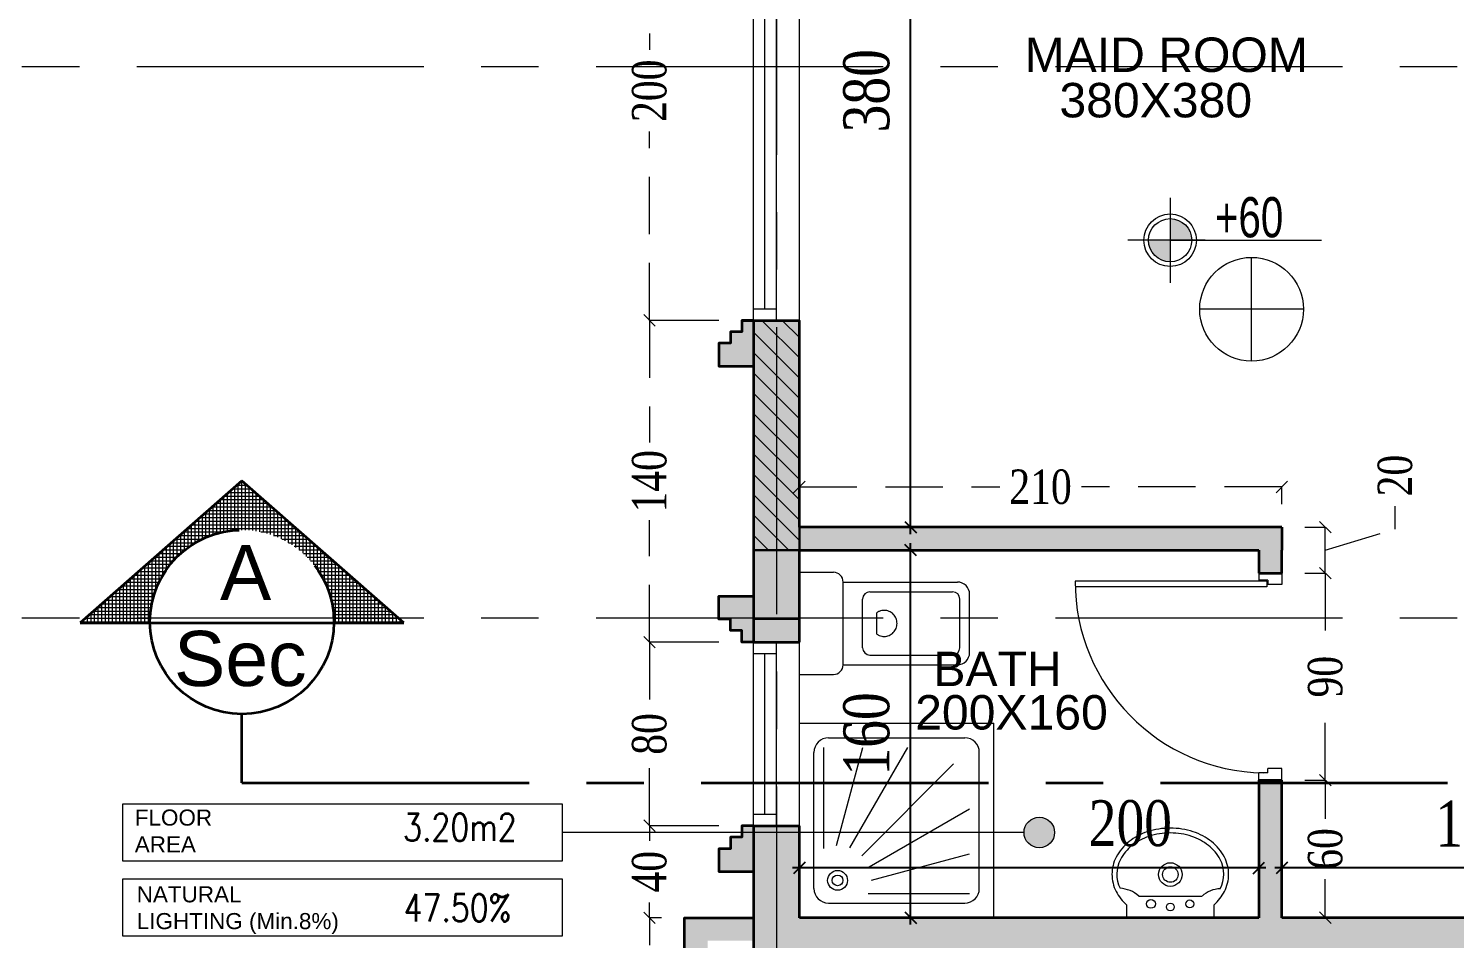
# Model space of a CAD drawing. Header units: inches. Extents: x -114 to 635, y -137 to 57.
# Drawn here: x 21.82 to 28.03, y 18.19 to 22.15 of the extents above; entities that cross this region are included whole.
import ezdxf
from ezdxf.enums import TextEntityAlignment as Align

# ---------------------------------------------------------------- set-up
doc = ezdxf.new("R2010")
doc.units = ezdxf.units.IN
doc.header["$MEASUREMENT"] = 0
doc.header["$PDMODE"] = 98
for name, pattern in [('( Hidden )', [0.375, 0.25, -0.125]), ('CENTER', [2, 1.25, -0.25, 0.25, -0.25]), ('CENTERX2', [4, 2.5, -0.5, 0.5, -0.5]), ('DASHED2', [0.375, 0.25, -0.125]), ('VILLA AXIS$0$CENTER', [2, 1.25, -0.25, 0.25, -0.25])]:
    doc.linetypes.add(name, pattern=pattern)
doc.layers.get('0').update_dxf_attribs({"lineweight": 5})
doc.layers.get('Defpoints').update_dxf_attribs({"lineweight": 5})
for name, color, linetype, lineweight in [('.', 14, 'Continuous', 9), ('A-SECTION LINE', 230, 'Continuous', 35), ('A-SECTION TAG', 230, 'Continuous', 5), ('COLUMNS HATCH', 1, 'Continuous', 5), ('DETAILS DIMENSION', 15, 'Continuous', 5), ('DOOR', 1, 'Continuous', 5), ('E-AX', 9, '( Hidden )', 0), ('E-C', 6, 'Continuous', 5), ('FIXTURE', 5, 'Continuous', 5), ('GENERAL TEXT', 4, 'Continuous', 5), ('HATCH', 15, 'Continuous', 0), ('LEVEL SYMBOL', 8, 'Continuous', 5), ('PROPOSED COLUMNS', 6, 'Continuous', 30), ('ROOM INFORMATION', 7, 'Continuous', 5), ('ROOMS DIMENSION', 3, 'Continuous', 5), ('TEXT ROOM INFORMATION', 1, 'Continuous', 5), ('WALL PROPOSED', 7, 'Continuous', 30), ('WINDOWS', 5, 'Continuous', 5)]:
    doc.layers.add(name, color=color, linetype=linetype, lineweight=lineweight)
doc.layers.add('ALARM', color=7, linetype='Continuous', lineweight=5, true_color=0xff0f0f)
doc.layers.add('AXIES', color=7, linetype='CENTER', lineweight=0, true_color=0x949596)
doc.styles.add('002-F.FLOOR PLAN$0$xref plans$0$ATTRIBUTE', font='BKANT.TTF')
doc.styles.add('Arial', font='arial.ttf')
doc.styles.add('ROMANS-TITLE', font='ROMANS.shx', dxfattribs={"width": 0.8})
doc.styles.add('ST', font='times.ttf', dxfattribs={"width": 0.8})
doc.styles.get("Standard").update_dxf_attribs({"font": 'arial.ttf'})
doc.styles.add('style4', font='times.ttf', dxfattribs={"width": 0.8})
doc.dimstyles.new('DIM100-2', dxfattribs={"dimtxt": 0.2, "dimasz": 0.05, "dimexe": 0.1, "dimexo": 0.1, "dimgap": 0.09, "dimtad": 1, "dimdec": 0, "dimlfac": 100, "dimzin": 0, "dimdsep": 46, "dimtxsty": 'style4', "dimblk1": 'OBLIQUE', "dimblk2": 'OBLIQUE', "dimsah": 1, "dimcen": 0.09, "dimdle": 0.03, "dimse1": 1, "dimse2": 1, "dimclrd": 256, "dimclrt": 256, "dimadec": 0, "dimazin": 0, "dimtfac": 1, "dimtdec": 0, "dimtix": 1, "dimtmove": 2, "dimatfit": 3, "dimldrblk": 'OBLIQUE', "dimfxl": 1, "dimtolj": 1, "dimtzin": 0, "dimarcsym": 0})
doc.dimstyles.new('RASH PLAN', dxfattribs={"dimtxt": 0.15, "dimasz": 0.05, "dimexe": 0, "dimexo": 0.1, "dimgap": 0.05, "dimtad": 0, "dimdec": 0, "dimlfac": 100, "dimzin": 0, "dimdsep": 46, "dimtxsty": 'ST', "dimblk": 'OBLIQUE', "dimcen": 0.09, "dimclrd": 200, "dimclre": 6, "dimclrt": 1, "dimadec": 0, "dimazin": 0, "dimtfac": 1, "dimtdec": 0, "dimtmove": 1, "dimatfit": 3, "dimldrblk": 'OBLIQUE', "dimfxl": 0, "dimtolj": 1, "dimtzin": 0, "dimlwd": -1, "dimlwe": -1, "dimarcsym": 0})

# ---------------------------------------------------------------- blocks, each defined once
blk = doc.blocks.new('_Oblique')
at = {"color": 0, "lineweight": -2}
blk.add_line((-0.5, -0.5), (0.5, 0.5), dxfattribs=at)
blk = doc.blocks.new('*D120')
at = {"layer": 'Defpoints', "color": 0, "transparency": 16777216}
for p in [(24.5258, 18.2791), (24.6786, 18.2791), (24.6786, 17.7791)]:
    blk.add_point(p, dxfattribs=at)
at = {"layer": 'DETAILS DIMENSION', "color": 6, "transparency": 16777216}
for p, q in [((24.5786, 18.2791), (24.5258, 18.2791)), ((24.5786, 17.7791), (24.5258, 17.7791))]:
    blk.add_line(p, q, dxfattribs=at)
at = {"layer": 'DETAILS DIMENSION', "color": 200, "linetype": 'DASHED2', "transparency": 16777216}
for p, q in [((24.5258, 18.2791), (24.5258, 18.1603)), ((24.5258, 17.7791), (24.5258, 17.8979))]:
    blk.add_line(p, q, dxfattribs=at)
at = {"layer": 'DETAILS DIMENSION', "color": 200, "transparency": 16777216, "xscale": 0.05, "yscale": 0.05, "zscale": 0.05}
for p, rotation in [((24.5258, 18.2791), 90), ((24.5258, 17.7791), 270)]:
    blk.add_blockref('_Oblique', p, dxfattribs=dict(at, rotation=rotation))
at = {"layer": 'DETAILS DIMENSION', "color": 1, "transparency": 16777216, "insert": (24.5258, 18.0291), "char_height": 0.15, "attachment_point": 5, "rotation": 90, "style": 'ST'}
blk.add_mtext('\\A1;50', dxfattribs=at)
blk = doc.blocks.new('*D121')
at = {"layer": 'Defpoints', "color": 0, "transparency": 16777216}
for p in [(24.5258, 18.6799), (24.9286, 18.6799), (24.6786, 18.2791)]:
    blk.add_point(p, dxfattribs=at)
at = {"layer": 'DETAILS DIMENSION', "color": 6, "transparency": 16777216}
for p, q in [((24.8286, 18.6799), (24.5258, 18.6799)), ((24.5786, 18.2791), (24.5258, 18.2791))]:
    blk.add_line(p, q, dxfattribs=at)
at = {"layer": 'DETAILS DIMENSION', "color": 200, "linetype": 'DASHED2', "transparency": 16777216}
for p, q in [((24.5258, 18.6799), (24.5258, 18.6136)), ((24.5258, 18.2791), (24.5258, 18.3455))]:
    blk.add_line(p, q, dxfattribs=at)
at = {"layer": 'DETAILS DIMENSION', "color": 200, "transparency": 16777216, "xscale": 0.05, "yscale": 0.05, "zscale": 0.05}
for p, rotation in [((24.5258, 18.6799), 90), ((24.5258, 18.2791), 270)]:
    blk.add_blockref('_Oblique', p, dxfattribs=dict(at, rotation=rotation))
at = {"layer": 'DETAILS DIMENSION', "color": 1, "transparency": 16777216, "insert": (24.5258, 18.4795), "char_height": 0.15, "attachment_point": 5, "rotation": 90, "style": 'ST'}
blk.add_mtext('\\A1;40', dxfattribs=at)
blk = doc.blocks.new('*D122')
at = {"layer": 'Defpoints', "color": 0, "transparency": 16777216}
for p in [(24.5258, 19.4791), (24.9286, 19.4791), (24.9286, 18.6799)]:
    blk.add_point(p, dxfattribs=at)
at = {"layer": 'DETAILS DIMENSION', "color": 6, "transparency": 16777216}
for p, q in [((24.8286, 19.4791), (24.5258, 19.4791)), ((24.8286, 18.6799), (24.5258, 18.6799))]:
    blk.add_line(p, q, dxfattribs=at)
at = {"layer": 'DETAILS DIMENSION', "color": 200, "linetype": 'DASHED2', "transparency": 16777216}
for p, q in [((24.5258, 19.4791), (24.5258, 19.2096)), ((24.5258, 18.6799), (24.5258, 18.9494))]:
    blk.add_line(p, q, dxfattribs=at)
at = {"layer": 'DETAILS DIMENSION', "color": 200, "transparency": 16777216, "xscale": 0.05, "yscale": 0.05, "zscale": 0.05}
for p, rotation in [((24.5258, 19.4791), 90), ((24.5258, 18.6799), 270)]:
    blk.add_blockref('_Oblique', p, dxfattribs=dict(at, rotation=rotation))
at = {"layer": 'DETAILS DIMENSION', "color": 1, "transparency": 16777216, "insert": (24.5258, 19.0795), "char_height": 0.15, "attachment_point": 5, "rotation": 90, "style": 'ST'}
blk.add_mtext('\\A1;80', dxfattribs=at)
blk = doc.blocks.new('*D123')
at = {"layer": 'Defpoints', "color": 0, "transparency": 16777216}
for p in [(24.5258, 20.88), (24.9286, 20.88), (24.9286, 19.4791)]:
    blk.add_point(p, dxfattribs=at)
at = {"layer": 'DETAILS DIMENSION', "color": 6, "transparency": 16777216}
for p, q in [((24.8286, 20.88), (24.5258, 20.88)), ((24.8286, 19.4791), (24.5258, 19.4791))]:
    blk.add_line(p, q, dxfattribs=at)
at = {"layer": 'DETAILS DIMENSION', "color": 200, "linetype": 'DASHED2', "transparency": 16777216}
for p, q in [((24.5258, 20.88), (24.5258, 20.3489)), ((24.5258, 19.4791), (24.5258, 20.0102))]:
    blk.add_line(p, q, dxfattribs=at)
at = {"layer": 'DETAILS DIMENSION', "color": 200, "transparency": 16777216, "xscale": 0.05, "yscale": 0.05, "zscale": 0.05}
for p, rotation in [((24.5258, 20.88), 90), ((24.5258, 19.4791), 270)]:
    blk.add_blockref('_Oblique', p, dxfattribs=dict(at, rotation=rotation))
at = {"layer": 'DETAILS DIMENSION', "color": 1, "transparency": 16777216, "insert": (24.5258, 20.1795), "char_height": 0.15, "attachment_point": 5, "rotation": 90, "style": 'ST'}
blk.add_mtext('\\A1;140', dxfattribs=at)
blk = doc.blocks.new('*D124')
at = {"layer": 'Defpoints', "color": 0, "transparency": 16777216}
for p in [(24.5258, 22.8792), (24.9286, 22.8792), (24.9286, 20.88)]:
    blk.add_point(p, dxfattribs=at)
at = {"layer": 'DETAILS DIMENSION', "color": 6, "transparency": 16777216}
for p, q in [((24.8286, 22.8792), (24.5258, 22.8792)), ((24.8286, 20.88), (24.5258, 20.88))]:
    blk.add_line(p, q, dxfattribs=at)
at = {"layer": 'DETAILS DIMENSION', "color": 200, "linetype": 'DASHED2', "transparency": 16777216}
for p, q in [((24.5258, 22.8792), (24.5258, 22.0574)), ((24.5258, 20.88), (24.5258, 21.7018))]:
    blk.add_line(p, q, dxfattribs=at)
at = {"layer": 'DETAILS DIMENSION', "color": 200, "transparency": 16777216, "xscale": 0.05, "yscale": 0.05, "zscale": 0.05}
for p, rotation in [((24.5258, 22.8792), 90), ((24.5258, 20.88), 270)]:
    blk.add_blockref('_Oblique', p, dxfattribs=dict(at, rotation=rotation))
at = {"layer": 'DETAILS DIMENSION', "color": 1, "transparency": 16777216, "insert": (24.5258, 21.8796), "char_height": 0.15, "attachment_point": 5, "rotation": 90, "style": 'ST'}
blk.add_mtext('\\A1;200', dxfattribs=at)
blk = doc.blocks.new('*D213')
at = {"layer": 'Defpoints', "color": 0, "transparency": 16777216}
for p in [(25.1786, 19.8796), (25.6632, 19.8796), (25.1786, 18.2794)]:
    blk.add_point(p, dxfattribs=at)
at = {"layer": 'ROOMS DIMENSION', "linetype": 'Continuous', "lineweight": -2, "transparency": 16777216}
blk.add_line((25.6632, 18.2494), (25.6632, 19.9096), dxfattribs=at)
at = {"layer": 'ROOMS DIMENSION', "lineweight": -2, "transparency": 16777216, "xscale": 0.05, "yscale": 0.05, "zscale": 0.05}
for p, rotation in [((25.6632, 19.8796), 90), ((25.6632, 18.2794), 270)]:
    blk.add_blockref('_Oblique', p, dxfattribs=dict(at, rotation=rotation))
at = {"layer": 'ROOMS DIMENSION', "transparency": 16777216, "insert": (25.4715, 19.0795), "char_height": 0.2, "attachment_point": 5, "rotation": 90, "style": 'style4'}
blk.add_mtext('\\A1;160', dxfattribs=at)
blk = doc.blocks.new('*D214')
at = {"layer": 'Defpoints', "color": 0, "transparency": 16777216}
for p in [(25.1786, 23.7796), (25.6632, 23.7796), (25.1786, 19.9796)]:
    blk.add_point(p, dxfattribs=at)
at = {"layer": 'ROOMS DIMENSION', "linetype": 'Continuous', "lineweight": -2, "transparency": 16777216}
blk.add_line((25.6632, 19.9496), (25.6632, 23.8096), dxfattribs=at)
at = {"layer": 'ROOMS DIMENSION', "lineweight": -2, "transparency": 16777216, "xscale": 0.05, "yscale": 0.05, "zscale": 0.05}
for p, rotation in [((25.6632, 23.7796), 90), ((25.6632, 19.9796), 270)]:
    blk.add_blockref('_Oblique', p, dxfattribs=dict(at, rotation=rotation))
at = {"layer": 'ROOMS DIMENSION', "transparency": 16777216, "insert": (25.4715, 21.8796), "char_height": 0.2, "attachment_point": 5, "rotation": 90, "style": 'style4'}
blk.add_mtext('\\A1;380', dxfattribs=at)
blk = doc.blocks.new('*D286')
at = {"layer": 'Defpoints', "color": 0, "transparency": 16777216}
for p in [(27.2791, 18.8779), (27.2791, 18.2794), (27.4688, 18.2794)]:
    blk.add_point(p, dxfattribs=at)
at = {"layer": 'DETAILS DIMENSION', "color": 6, "transparency": 16777216}
for p, q in [((27.3791, 18.8779), (27.4688, 18.8779)), ((27.3791, 18.2794), (27.4688, 18.2794))]:
    blk.add_line(p, q, dxfattribs=at)
at = {"layer": 'DETAILS DIMENSION', "color": 200, "linetype": 'DASHED2', "transparency": 16777216}
for p, q in [((27.4688, 18.8779), (27.4688, 18.7103)), ((27.4688, 18.2794), (27.4688, 18.447))]:
    blk.add_line(p, q, dxfattribs=at)
at = {"layer": 'DETAILS DIMENSION', "color": 200, "transparency": 16777216, "xscale": 0.05, "yscale": 0.05, "zscale": 0.05}
for p, rotation in [((27.4688, 18.8779), 90), ((27.4688, 18.2794), 270)]:
    blk.add_blockref('_Oblique', p, dxfattribs=dict(at, rotation=rotation))
at = {"layer": 'DETAILS DIMENSION', "color": 1, "transparency": 16777216, "insert": (27.4688, 18.5787), "char_height": 0.15, "attachment_point": 5, "rotation": 90, "style": 'ST'}
blk.add_mtext('\\A1;60', dxfattribs=at)
blk = doc.blocks.new('*D287')
at = {"layer": 'Defpoints', "color": 0, "transparency": 16777216}
for p in [(27.2791, 19.7796), (27.4688, 19.7796), (27.2791, 18.8779)]:
    blk.add_point(p, dxfattribs=at)
at = {"layer": 'DETAILS DIMENSION', "color": 6, "transparency": 16777216}
for p, q in [((27.3791, 19.7796), (27.4688, 19.7796)), ((27.3791, 18.8779), (27.4688, 18.8779))]:
    blk.add_line(p, q, dxfattribs=at)
at = {"layer": 'DETAILS DIMENSION', "color": 200, "linetype": 'DASHED2', "transparency": 16777216}
for p, q in [((27.4688, 19.7796), (27.4688, 19.4607)), ((27.4688, 18.8779), (27.4688, 19.1968))]:
    blk.add_line(p, q, dxfattribs=at)
at = {"layer": 'DETAILS DIMENSION', "color": 200, "transparency": 16777216, "xscale": 0.05, "yscale": 0.05, "zscale": 0.05}
for p, rotation in [((27.4688, 19.7796), 90), ((27.4688, 18.8779), 270)]:
    blk.add_blockref('_Oblique', p, dxfattribs=dict(at, rotation=rotation))
at = {"layer": 'DETAILS DIMENSION', "color": 1, "transparency": 16777216, "insert": (27.4688, 19.3287), "char_height": 0.15, "attachment_point": 5, "rotation": 90, "style": 'ST'}
blk.add_mtext('\\A1;90', dxfattribs=at)
blk = doc.blocks.new('*D288')
at = {"layer": 'Defpoints', "color": 0, "transparency": 16777216}
for p in [(27.2791, 19.9796), (27.4688, 19.9796), (27.2791, 19.7796)]:
    blk.add_point(p, dxfattribs=at)
at = {"layer": 'DETAILS DIMENSION', "color": 200, "linetype": 'DASHED2', "transparency": 16777216}
for p, q in [((27.7727, 19.9707), (27.7727, 20.0707)), ((27.4688, 19.7796), (27.4688, 19.9796)), ((27.4688, 19.8796), (27.7727, 19.9707))]:
    blk.add_line(p, q, dxfattribs=at)
at = {"layer": 'DETAILS DIMENSION', "color": 6, "transparency": 16777216}
for p, q in [((27.3791, 19.9796), (27.4688, 19.9796)), ((27.3791, 19.7796), (27.4688, 19.7796))]:
    blk.add_line(p, q, dxfattribs=at)
at = {"layer": 'DETAILS DIMENSION', "color": 200, "transparency": 16777216, "xscale": 0.05, "yscale": 0.05, "zscale": 0.05}
for p, rotation in [((27.4688, 19.9796), 90), ((27.4688, 19.7796), 270)]:
    blk.add_blockref('_Oblique', p, dxfattribs=dict(at, rotation=rotation))
at = {"layer": 'DETAILS DIMENSION', "color": 1, "transparency": 16777216, "insert": (27.7727, 20.2043), "char_height": 0.15, "attachment_point": 5, "rotation": 90, "style": 'ST'}
blk.add_mtext('\\A1;20', dxfattribs=at)
blk = doc.blocks.new('*D289')
at = {"layer": 'Defpoints', "color": 0, "transparency": 16777216}
for p in [(25.1786, 20.1547), (25.1786, 19.9796), (27.2791, 19.9796)]:
    blk.add_point(p, dxfattribs=at)
at = {"layer": 'DETAILS DIMENSION', "color": 6, "transparency": 16777216}
for p, q in [((25.1786, 20.0796), (25.1786, 20.1547)), ((27.2791, 20.0796), (27.2791, 20.1547))]:
    blk.add_line(p, q, dxfattribs=at)
at = {"layer": 'DETAILS DIMENSION', "color": 200, "linetype": 'DASHED2', "transparency": 16777216}
for p, q in [((25.1786, 20.1547), (26.051, 20.1547)), ((27.2791, 20.1547), (26.4067, 20.1547))]:
    blk.add_line(p, q, dxfattribs=at)
at = {"layer": 'DETAILS DIMENSION', "color": 200, "transparency": 16777216, "xscale": 0.05, "yscale": 0.05, "zscale": 0.05, "rotation": 180}
blk.add_blockref('_Oblique', (25.1786, 20.1547), dxfattribs=at)
at = {"layer": 'DETAILS DIMENSION', "color": 200, "transparency": 16777216, "xscale": 0.05, "yscale": 0.05, "zscale": 0.05}
blk.add_blockref('_Oblique', (27.2791, 20.1547), dxfattribs=at)
at = {"layer": 'DETAILS DIMENSION', "color": 1, "transparency": 16777216, "insert": (26.2288, 20.1547), "char_height": 0.15, "attachment_point": 5, "style": 'ST'}
blk.add_mtext('\\A1;210', dxfattribs=at)
blk = doc.blocks.new('*D290')
at = {"layer": 'Defpoints', "color": 0, "transparency": 16777216}
for p in [(27.2791, 18.4959), (27.2791, 18.2794), (28.9787, 18.2794)]:
    blk.add_point(p, dxfattribs=at)
at = {"layer": 'ROOMS DIMENSION', "linetype": 'Continuous', "lineweight": -2, "transparency": 16777216}
blk.add_line((29.0087, 18.4959), (27.2491, 18.4959), dxfattribs=at)
at = {"layer": 'ROOMS DIMENSION', "lineweight": -2, "transparency": 16777216, "xscale": 0.05, "yscale": 0.05, "zscale": 0.05, "rotation": 180}
blk.add_blockref('_Oblique', (27.2791, 18.4959), dxfattribs=at)
at = {"layer": 'ROOMS DIMENSION', "lineweight": -2, "transparency": 16777216, "xscale": 0.05, "yscale": 0.05, "zscale": 0.05}
blk.add_blockref('_Oblique', (28.9787, 18.4959), dxfattribs=at)
at = {"layer": 'ROOMS DIMENSION', "transparency": 16777216, "insert": (28.1289, 18.6879), "char_height": 0.2, "attachment_point": 5, "style": 'style4'}
blk.add_mtext('\\A1;170', dxfattribs=at)
blk = doc.blocks.new('*D291')
at = {"layer": 'Defpoints', "color": 0, "transparency": 16777216}
for p in [(25.1786, 18.4959), (25.1786, 18.2794), (27.1791, 18.2794)]:
    blk.add_point(p, dxfattribs=at)
at = {"layer": 'ROOMS DIMENSION', "linetype": 'Continuous', "lineweight": -2, "transparency": 16777216}
blk.add_line((27.2091, 18.4959), (25.1486, 18.4959), dxfattribs=at)
at = {"layer": 'ROOMS DIMENSION', "lineweight": -2, "transparency": 16777216, "xscale": 0.05, "yscale": 0.05, "zscale": 0.05, "rotation": 180}
blk.add_blockref('_Oblique', (25.1786, 18.4959), dxfattribs=at)
at = {"layer": 'ROOMS DIMENSION', "lineweight": -2, "transparency": 16777216, "xscale": 0.05, "yscale": 0.05, "zscale": 0.05}
blk.add_blockref('_Oblique', (27.1791, 18.4959), dxfattribs=at)
at = {"layer": 'ROOMS DIMENSION', "transparency": 16777216, "insert": (26.6198, 18.6895), "char_height": 0.2, "attachment_point": 5, "style": 'style4'}
blk.add_mtext('\\A1;200', dxfattribs=at)
blk = doc.blocks.new('002-F.FLOOR PLAN$0$xref plans$0$LVL-PL')
h = blk.add_hatch(color=256)
h.paths.add_polyline_path([(0, 0.1233), (0, 0), (0.1233, 0, 0.414214)])
h.paths.add_polyline_path([(0, 0), (-0.1233, 0, 0.414214), (0, -0.1233)])
for p, q in [((0, 0.2424), (0, -0.2424)), ((0.2, 0), (-0.2424, 0)), ((0, 0), (0.8648, 0))]:
    blk.add_line(p, q)
for radius in [0.15, 0.1233]:
    blk.add_circle((0, 0), radius)
at = {"style": '002-F.FLOOR PLAN$0$xref plans$0$ATTRIBUTE', "width": 0.75, "flags": 12}
for tag, p in [('LEVEL', (0.517, 0.1508)), ('POSITION', (0.517, -0.1541))]:
    blk.add_attdef(tag, text='', height=0.2, dxfattribs=at).set_placement(p, align=Align.MIDDLE)
blk = doc.blocks.new('A$Cee9972fe')
at = {"layer": 'ALARM', "lineweight": 0}
for p, q in [((-0.1835, -0.0942), (-0.1835, 0.3575)), ((0.0423, 0.1316), (-0.4093, 0.1316))]:
    blk.add_line(p, q, dxfattribs=at)
blk.add_circle((-0.1835, 0.1316), 0.2258, dxfattribs=at)
blk = doc.blocks.new('*U1156')
for p, q in [((-760, 66.4), (-760, 899.6)), ((-735, 66.4), (-735, 901.4)), ((-1600, 101.4), (-1570, 101.4)), ((-1570, 61.4), (-1570, 101.4)), ((-735, 66.4), (-760, 66.4)), ((-730, 61.4), (-730, 101.4)), ((-700, 101.4), (-730, 101.4)), ((-1600, 1.4), (-1550, 1.4)), ((-1570, 61.4), (-1550, 61.4)), ((-1550, 1.4), (-1550, 61.4)), ((-750, 1.4), (-750, 61.4)), ((-730, 61.4), (-750, 61.4)), ((-700, 1.4), (-750, 1.4))]:
    blk.add_line(p, q)
blk.add_arc((-734.9, 66.1), 835.2, 90.0066, 178.95484)
blk = doc.blocks.new('*U939')
for p, q in [((179.7, 0), (-179.7, 0)), ((-179.7, 0), (-179.7, -52.8)), ((179.7, 0), (179.7, -52.2)), ((129.7, -89.2), (-129.7, -89.2))]:
    blk.add_line(p, q)
for centre, radius in [((-79.9, -56.8), 16.1), ((0, -44.4), 16), ((79.9, -56.8), 18.1), ((0, -177.5), 48.5), ((0, -177.5), 31.8)]:
    blk.add_circle(centre, radius)
for centre, radius, start, end in [((-45.4, -200.7), 199.8, 132.24136, 152.38066), ((46, -200.7), 199.8, 27.61934, 48.01729), ((-87.9, -178.4), 151.7, 152.38066, 180), ((-208.7, 0), 118.9, 271.59096, 311.38391), ((214, 5.3), 126.4, 228.39835, 266.85131), ((88.6, -178.4), 151.7, 0, 27.61934), ((-87.9, -178.4), 131.7, 153.10137, 207.61934), ((88.6, -178.4), 131.7, 332.38066, 25.9024), ((-87.9, -178.4), 151.7, 180, 207.61934), ((88.6, -178.4), 151.7, 332.38066, 0), ((-45.4, -156.1), 199.8, 207.61934, 231.63251), ((-45.4, -156.1), 179.8, 207.61934, 231.63251), ((46, -156.1), 179.8, 308.36749, 332.38066), ((46, -156.1), 199.8, 308.36749, 332.38066), ((-17.7, -121.2), 244.3, 231.63251, 251.8447), ((-17.7, -121.2), 224.3, 231.63251, 251.8447), ((0.3, -66.2), 282.2, 251.8447, 270), ((0.3, -66.2), 282.2, 270, 288.1553), ((18.4, -121.2), 224.3, 288.1553, 308.36749), ((18.4, -121.2), 244.3, 288.1553, 308.36749), ((0.3, -66.2), 302.2, 251.8447, 270), ((0.3, -66.2), 302.2, 270, 288.1553)]:
    blk.add_arc(centre, radius, start, end)
blk = doc.blocks.new('*U940')
for p, q in [((-210, 0), (-210, -140)), ((-210, 0), (210, 0)), ((210, 0), (210, -140)), ((-170, -180), (-170, -650)), ((-170, -180), (170, -180)), ((170, -180), (170, -650)), ((-130, -290), (-130, -630)), ((-100, -260), (100, -260)), ((130, -290), (130, -630)), ((-43.9, -318.5), (43.9, -318.5)), ((-120, -700), (120, -700)), ((-100, -660), (100, -660))]:
    blk.add_line(p, q)
for centre, radius, start, end in [((-170, -140), 40, 180, 270), ((170, -140), 40, 270, 0), ((-100, -290), 30, 90, 180), ((100, -290), 30, 0, 90), ((-1.1, -348.8), 52.4, 157.28775, 180), ((-1.1, -348.8), 52.4, 180, 202.71225), ((-0.6, -349), 53, 144.88576, 157.28775), ((0.6, -349), 53, 22.71225, 35.11424), ((1.1, -348.8), 52.4, 360, 22.71225), ((1.1, -348.8), 52.4, 337.28775, 0), ((-0.6, -348.5), 53, 202.71225, 225.29905), ((-0.2, -348.2), 53.5, 225.29905, 247.71068), ((0, -347.7), 54, 247.71068, 270), ((0, -347.7), 54, 270, 292.28932), ((0.2, -348.2), 53.5, 292.28932, 314.70095), ((0.6, -348.5), 53, 314.70095, 337.28775), ((-100, -630), 30, 180, 270), ((100, -630), 30, 270, 0), ((-120, -650), 50, 180, 270), ((120, -650), 50, 270, 0)]:
    blk.add_arc(centre, radius, start, end)
blk = doc.blocks.new('*U942')
for p, q in [((-400, 0), (-400, -800)), ((400, 0), (-400, 0)), ((400, 0), (400, -800)), ((116.6, -100), (-300, -100)), ((280, -60), (-280, -60)), ((-340, -120), (-340, -680)), ((104, -154), (-300, -262.3)), ((340, -120), (340, -680)), ((113.6, -208.8), (-300, -447.6)), ((143.2, -254.6), (-233.7, -633.2)), ((192, -287.1), (-46.4, -700)), ((300, -284.4), (300, -700)), ((246.8, -296.7), (138.7, -700)), ((280, -740), (-280, -740)), ((400, -800), (-400, -800))]:
    blk.add_line(p, q)
for radius in [40.8, 22]:
    blk.add_circle((242.8, -153.6), radius)
for centre, start, end in [((-280, -120), 90, 180), ((280, -120), 0, 90), ((-280, -680), 180, 270), ((280, -680), 270, 0)]:
    blk.add_arc(centre, 60, start, end)
blk = doc.blocks.new('DASLASDLASLDASLASDLASLQWELQWELQWELQWELQ')
at = {"layer": 'AXIES', "linetype": 'CENTERX2', "ltscale": 0.5}
for p, q in [((25.0789, -578.2063), (25.0789, -610.1736)), ((20.2934, -591.072), (52.6834, -591.072)), ((20.2934, -593.4724), (52.6834, -593.4724))]:
    blk.add_line(p, q, dxfattribs=at)
blk = doc.blocks.new('QWEQWLDASLLDLQLEQWLDASLELQWLQELQWLE')
at = {"layer": '.'}
h = blk.add_hatch(dxfattribs=at)
h.set_pattern_fill('ANSI31', color=9, scale=0.5, angle=90)
h.set_pattern_definition([(135, (-50.72994, 2.49188), (-0.044194174, -0.044194174), [])])
h.paths.add_polyline_path([(927.7902, -53.221), (927.5902, -53.221), (927.5902, -52.2201), (927.7902, -52.2201)])
at = {"layer": 'COLUMNS HATCH', "ltscale": 300}
blk.add_hatch(color=256, dxfattribs=at).paths.add_polyline_path([(927.5907, -52.2201), (927.7907, -52.2201), (927.7907, -53.5201), (927.5907, -53.5201)])
at = {"layer": 'PROPOSED COLUMNS'}
for points in [[(927.7902, -53.221), (927.5902, -53.221), (927.5902, -52.2201), (927.7902, -52.2201)], [(927.7907, -52.2201), (927.5907, -52.2201), (927.5907, -53.2201), (927.7907, -53.2201)], [(927.5907, -52.2201), (927.7907, -52.2201), (927.7907, -53.5201), (927.5907, -53.5201)]]:
    blk.add_lwpolyline(points, close=True, dxfattribs=at)
blk = doc.blocks.new('Room Info')
at = {"layer": 'TEXT ROOM INFORMATION', "ltscale": 5}
for tag, p in [('FLR_AREA', (17, 833.5)), ('NAT_LIGHT', (19, 482.5)), ('NAT_VENT', (19, 147.5))]:
    blk.add_attdef(tag, p, '', height=180, dxfattribs=at)

msp = doc.modelspace()

# ---------------------------------------------------------------- hatches: boundary and pattern name
at = {"layer": '.'}
h = msp.add_hatch(color=9, dxfattribs=at)
h.dxf.hatch_style = 1
edge = h.paths.add_edge_path()
edge.add_arc((26.2234, 18.6504), 0.0666, 0, 360)
at = {"layer": 'HATCH', "true_color": 0x939598}
h = msp.add_hatch(color=252, dxfattribs=at)
h.dxf.hatch_style = 1
h.paths.add_polyline_path([(31.3786, 23.7796), (31.6786, 23.7796), (31.6786, 23.9796), (30.3786, 23.9796), (30.3786, 23.7796), (31.0786, 23.7796), (31.0786, 20.2341), (30.1786, 20.2341), (30.1786, 20.1341), (31.0786, 20.1341), (31.0786, 18.2794), (29.1787, 18.2794), (29.1787, 23.7796), (29.2786, 23.7796), (29.2786, 23.8946), (29.2786, 23.9796), (28.8789, 23.9796), (28.8789, 23.8946), (28.8789, 23.7796), (28.9787, 23.7796), (28.9787, 18.2794), (27.2791, 18.2794), (27.2791, 18.8779), (27.1791, 18.8779), (27.1791, 18.2794), (25.1786, 18.2794), (25.1786, 18.6799), (24.9786, 18.6799), (24.9786, 17.5791), (25.1786, 17.5791), (25.1786, 18.0794), (26.9784, 18.0794), (26.9784, 17.2794), (27.0784, 17.2794), (27.0784, 18.0794), (29.5788, 18.0794), (29.5788, 17.3794), (29.6788, 17.3794), (29.6788, 18.0794), (31.0786, 18.0794), (31.0786, 17.3794), (31.3786, 17.3794), (31.3786, 17.5794), (35.2786, 17.5794), (35.2786, 17.7044), (35.2786, 17.7794), (31.3786, 17.7794), (31.3786, 18.0794)])
h = msp.add_hatch(color=252, dxfattribs=at)
h.dxf.hatch_style = 1
h.paths.add_polyline_path([(24.9786, 20.88), (24.9286, 20.88), (24.9286, 20.83), (24.8786, 20.83), (24.8786, 20.78), (24.8286, 20.78), (24.8286, 20.68), (24.9786, 20.68)])
h = msp.add_hatch(color=252, dxfattribs=at)
h.dxf.hatch_style = 1
h.paths.add_polyline_path([(27.2791, 19.9796), (25.1786, 19.9796), (25.1786, 20.88), (24.9786, 20.88), (24.9786, 19.4791), (25.1786, 19.4791), (25.1786, 19.8796), (27.1791, 19.8796), (27.1791, 19.7796), (27.2791, 19.7796), (27.2791, 19.8796)])
at = {"layer": 'HATCH'}
h = msp.add_hatch(dxfattribs=at)
h.set_pattern_fill('ANSI37', color=256, scale=0.125165, angle=2025, style=0)
h.set_pattern_definition([(270, (78.7781, 34.290179), (0.015645583, -1e-16), []), (360, (78.7781, 34.290179), (1e-16, 0.015645583), [])])
h.paths.add_polyline_path([(22.7515, 20.1808), (22.0463, 19.5629), (22.351, 19.5629, -0.002362), (22.351, 19.5667, -1), (23.152, 19.5667, -0.002362), (23.152, 19.5629), (23.4567, 19.5629)])
at = {"layer": 'HATCH', "true_color": 0x939598}
h = msp.add_hatch(color=252, dxfattribs=at)
h.dxf.hatch_style = 1
h.paths.add_polyline_path([(24.9786, 19.6791), (24.8286, 19.6791), (24.8286, 19.5791), (24.8786, 19.5791), (24.8786, 19.5291), (24.9286, 19.5291), (24.9286, 19.4791), (24.9786, 19.4791)])
h = msp.add_hatch(color=252, dxfattribs=at)
h.dxf.hatch_style = 1
h.paths.add_polyline_path([(24.9786, 18.6799), (24.9286, 18.6799), (24.9286, 18.6299), (24.8786, 18.6299), (24.8786, 18.5799), (24.8286, 18.5799), (24.8286, 18.4799), (24.9786, 18.4799)])
h = msp.add_hatch(color=252, dxfattribs=at)
h.dxf.hatch_style = 1
h.paths.add_polyline_path([(24.7786, 18.1791), (24.9786, 18.1791), (24.9786, 18.2791), (24.6786, 18.2791), (24.6786, 17.7791), (24.9786, 17.7791), (24.9786, 17.8791), (24.7786, 17.8791)])

# ---------------------------------------------------------------- linework, layer by layer
at = {"layer": 'A-SECTION LINE', "linetype": 'VILLA AXIS$0$CENTER'}
msp.add_line((22.7515, 18.8662), (22.7515, 19.1662), dxfattribs=at)
at = {"layer": 'A-SECTION LINE', "linetype": 'VILLA AXIS$0$CENTER', "ltscale": 1.5}
msp.add_lwpolyline([(22.7515, 20.1808), (22.0463, 19.5629), (23.4567, 19.5629)], close=True, dxfattribs=at)
at = {"layer": 'A-SECTION LINE', "linetype": 'VILLA AXIS$0$CENTER'}
msp.add_lwpolyline([(22.7515, 18.8662), (54.1639, 18.8662)], dxfattribs=at)
at = {"layer": 'A-SECTION LINE', "linetype": 'VILLA AXIS$0$CENTER', "ltscale": 1.5}
msp.add_circle((22.7515, 19.5667), 0.4005, dxfattribs=at)
at = {"layer": 'ROOM INFORMATION', "ltscale": 5}
msp.add_line((26.1568, 18.6504), (24.1456, 18.6504), dxfattribs=at)
for points in [[(22.2322, 18.7754), (24.1456, 18.7754), (24.1456, 18.5254), (22.2322, 18.5254)], [(22.2322, 18.4489), (24.1456, 18.4489), (24.1456, 18.1989), (22.2322, 18.1989)]]:
    msp.add_lwpolyline(points, close=True, dxfattribs=at)
msp.add_circle((26.2234, 18.6504), 0.0666, dxfattribs=at)
at = {"layer": 'WALL PROPOSED', "linetype": 'Continuous', "lineweight": 35}
for p, q in [((24.9286, 20.88), (25.1786, 20.88)), ((24.9786, 19.4791), (25.1786, 19.4791)), ((27.1791, 18.8779), (27.2791, 18.8779)), ((24.9786, 18.6799), (25.1786, 18.6799))]:
    msp.add_line(p, q, dxfattribs=at)
at = {"layer": 'WALL PROPOSED', "linetype": 'Continuous', "lineweight": 35, "flags": 128}
for points in [[(24.9786, 20.88), (24.9286, 20.88), (24.9286, 20.83), (24.8786, 20.83), (24.8786, 20.78), (24.8286, 20.78), (24.8286, 20.68), (24.9786, 20.68)], [(24.9786, 20.88), (24.9786, 19.4791)], [(25.1786, 19.9796), (25.1786, 20.88)], [(27.2791, 19.9796), (25.1786, 19.9796)], [(27.2791, 19.9796), (27.2791, 19.8796)], [(25.1786, 19.8796), (27.1791, 19.8796)], [(25.1786, 19.4791), (25.1786, 19.8796)], [(27.1791, 19.8796), (27.1791, 19.7796)], [(27.2791, 19.7796), (27.2791, 19.8796)], [(27.1791, 19.7796), (27.2791, 19.7796)], [(24.9786, 19.4791), (24.9286, 19.4791), (24.9286, 19.5291), (24.8786, 19.5291), (24.8786, 19.5791), (24.8286, 19.5791), (24.8286, 19.6791), (24.9786, 19.6791)], [(27.1791, 18.8779), (27.1791, 18.2794)], [(27.2791, 18.2794), (27.2791, 18.8779)], [(24.9786, 18.6799), (24.9286, 18.6799), (24.9286, 18.6299), (24.8786, 18.6299), (24.8786, 18.5799), (24.8286, 18.5799), (24.8286, 18.4799), (24.9786, 18.4799)], [(24.9786, 18.6799), (24.9786, 17.5791)], [(25.1786, 18.2794), (25.1786, 18.6799)], [(24.9786, 17.7791), (24.6786, 17.7791), (24.6786, 18.2791), (24.9786, 18.2791)], [(27.1791, 18.2794), (25.1786, 18.2794)], [(28.9787, 18.2794), (27.2791, 18.2794)]]:
    msp.add_lwpolyline(points, dxfattribs=at)
at = {"layer": 'WINDOWS'}
for p, q in [((24.9786, 20.88), (24.9786, 22.8792)), ((25.0786, 20.88), (25.0786, 22.8792)), ((25.1786, 20.88), (25.1786, 22.8792)), ((25.0286, 20.93), (25.0286, 22.8292)), ((24.9786, 20.93), (25.0786, 20.93)), ((24.9786, 18.6799), (24.9786, 19.4791)), ((25.0786, 18.6799), (25.0786, 19.4791)), ((25.1786, 18.6799), (25.1786, 19.4791)), ((24.9786, 19.4291), (25.0786, 19.4291)), ((25.0286, 18.7299), (25.0286, 19.4291)), ((24.9786, 18.7299), (25.0786, 18.7299))]:
    msp.add_line(p, q, dxfattribs=at)

# ---------------------------------------------------------------- block references
at = {"layer": 'ALARM'}
msp.add_blockref('A$Cee9972fe', (27.3312, 20.7968), dxfattribs=at)
at = {"layer": 'DOOR', "xscale": 0.001, "yscale": 0.001, "zscale": 0.001, "rotation": 89.99999999999997}
msp.add_blockref('*U1156', (27.2805, 20.4796), dxfattribs=at)
at = {"layer": 'E-AX'}
msp.add_blockref('DASLASDLASLDASLASDLASLQWELQWELQWELQWELQ', (0, 613.0572), dxfattribs=at)
at = {"layer": 'E-C', "linetype": 'ByBlock'}
msp.add_blockref('QWEQWLDASLLDLQLEQWLDASLELQWLQELQWLE', (-902.6116, 73.1001), dxfattribs=at)
at = {"layer": 'FIXTURE', "xscale": 0.001058821838199947, "yscale": 0.001058821838199947, "zscale": 0.001058821838199947}
for name, p, rotation in [('*U940', (25.1786, 19.5607), 90.00000000000001), ('*U942', (25.6021, 18.2794), 180), ('*U939', (26.7941, 18.2794), 180)]:
    msp.add_blockref(name, p, dxfattribs=dict(at, rotation=rotation))
at = {"layer": 'LEVEL SYMBOL', "linetype": 'Continuous', "lineweight": 0}
ref = msp.add_blockref('002-F.FLOOR PLAN$0$xref plans$0$LVL-PL', (26.793, 21.2288), dxfattribs=dict(at, xscale=0.7620000000000069, yscale=0.7620000000000069, zscale=0.7620000000000069))
ref.add_attrib('LEVEL', '+60', dxfattribs={"layer": '0', "lineweight": 5, "height": 0.175, "rotation": 360, "style": '002-F.FLOOR PLAN$0$xref plans$0$ATTRIBUTE', "width": 0.75}).set_placement((27.1368, 21.3291), align=Align.MIDDLE)
at = {"layer": 'TEXT ROOM INFORMATION'}
ref = msp.add_blockref('Room Info', (23.4362, 17.8999), dxfattribs=dict(at, xscale=0.001, yscale=0.001, zscale=0.001))
ref.add_attrib('FLR_AREA', '3.20m2', dxfattribs={"ltscale": 5, "height": 0.12, "style": 'ROMANS-TITLE', "width": 0.8}).set_placement((23.4532, 18.7334), align=Align.TOP_LEFT)
ref.add_attrib('NAT_LIGHT', '47.50%', dxfattribs={"ltscale": 5, "height": 0.12, "style": 'ROMANS-TITLE', "width": 0.8}).set_placement((23.4552, 18.3824), align=Align.TOP_LEFT)
ref.add_attrib('NAT_VENT', '25.00%', dxfattribs={"ltscale": 5, "height": 0.12, "style": 'ROMANS-TITLE', "width": 0.8}).set_placement((23.4552, 18.0474), align=Align.TOP_LEFT)

# ---------------------------------------------------------------- texts
at = {"layer": 'A-SECTION TAG', "style": 'Arial'}
for s, p in [('A', (22.6557, 19.6621)), ('Sec', (22.4553, 19.288, -0.0005))]:
    msp.add_text(s, height=0.24, dxfattribs=at).set_placement(p)
at = {"layer": 'GENERAL TEXT'}
for s, p in [('MAID ROOM', (26.1593, 21.9614)), ('380X380', (26.311, 21.7637)), ('BATH', (25.7622, 19.2876)), ('200X160', (25.6828, 19.0986))]:
    msp.add_text(s, height=0.15, dxfattribs=at).set_placement(p)
at = {"layer": 'ROOM INFORMATION', "ltscale": 5, "char_height": 0.07, "attachment_point": 1}
for s, insert in [('{\\C7;FLOOR\\PAREA}', (22.2847, 18.7504)), ('{\\C7;NATURAL\\PLIGHTING (Min.8%)}', (22.2932, 18.4164))]:
    msp.add_mtext_dynamic_manual_height_columns(s, width=1.51509, gutter_width=0.9, heights=[0], dxfattribs=dict(at, insert=insert))

# ---------------------------------------------------------------- dimensions: what is measured, and where the dimension line sits
at = {"layer": 'DETAILS DIMENSION'}
for base, p1, p2, picture, middle in [((24.5258, 22.8792), (24.9286, 20.88), (24.9286, 22.8792), '*D124', (24.5258, 21.8796)), ((24.5258, 20.88), (24.9286, 19.4791), (24.9286, 20.88), '*D123', (24.5258, 20.1795)), ((27.4688, 19.9796), (27.2791, 19.7796), (27.2791, 19.9796), '*D288', (27.7727, 20.1207)), ((27.4688, 19.7796), (27.2791, 18.8779), (27.2791, 19.7796), '*D287', (27.4688, 19.3287)), ((24.5258, 19.4791), (24.9286, 18.6799), (24.9286, 19.4791), '*D122', (24.5258, 19.0795)), ((27.4688, 18.2794), (27.2791, 18.8779), (27.2791, 18.2794), '*D286', (27.4688, 18.5787)), ((24.5258, 18.6799), (24.6786, 18.2791), (24.9286, 18.6799), '*D121', (24.5258, 18.4795)), ((24.5258, 18.2791), (24.6786, 17.7791), (24.6786, 18.2791), '*D120', (24.5258, 18.0291))]:
    dim = msp.add_linear_dim(base=base, p1=p1, p2=p2, angle=90, dimstyle='RASH PLAN', dxfattribs=at)
    dim.commit()
    dim.dimension.update_dxf_attribs({"geometry": picture, "text_midpoint": middle})
dim = msp.add_linear_dim(base=(25.1786, 20.1547), p1=(27.2791, 19.9796), p2=(25.1786, 19.9796), dimstyle='RASH PLAN', dxfattribs=at)
dim.commit()
dim.dimension.update_dxf_attribs({"geometry": '*D289', "text_midpoint": (26.2288, 20.1547)})
at = {"layer": 'ROOMS DIMENSION'}
for base, p1, p2, picture, middle in [((25.6632, 23.7796), (25.1786, 19.9796), (25.1786, 23.7796), '*D214', (25.4715, 21.8796)), ((25.6632, 19.8796), (25.1786, 18.2794), (25.1786, 19.8796), '*D213', (25.4715, 19.0795))]:
    dim = msp.add_linear_dim(base=base, p1=p1, p2=p2, angle=90, dimstyle='DIM100-2', dxfattribs=at)
    dim.commit()
    dim.dimension.update_dxf_attribs({"geometry": picture, "text_midpoint": middle})
dim = msp.add_linear_dim(base=(25.1786, 18.4959), p1=(27.1791, 18.2794), p2=(25.1786, 18.2794), dimstyle='DIM100-2', dxfattribs=at)
dim.commit()
dim.dimension.update_dxf_attribs({"geometry": '*D291', "text_midpoint": (26.6198, 18.6895), "dimtype": 160})
dim = msp.add_linear_dim(base=(27.2791, 18.4959), p1=(28.9787, 18.2794), p2=(27.2791, 18.2794), dimstyle='DIM100-2', dxfattribs=at)
dim.commit()
dim.dimension.update_dxf_attribs({"geometry": '*D290', "text_midpoint": (28.1289, 18.6879)})

doc.saveas('drawing.dxf')
